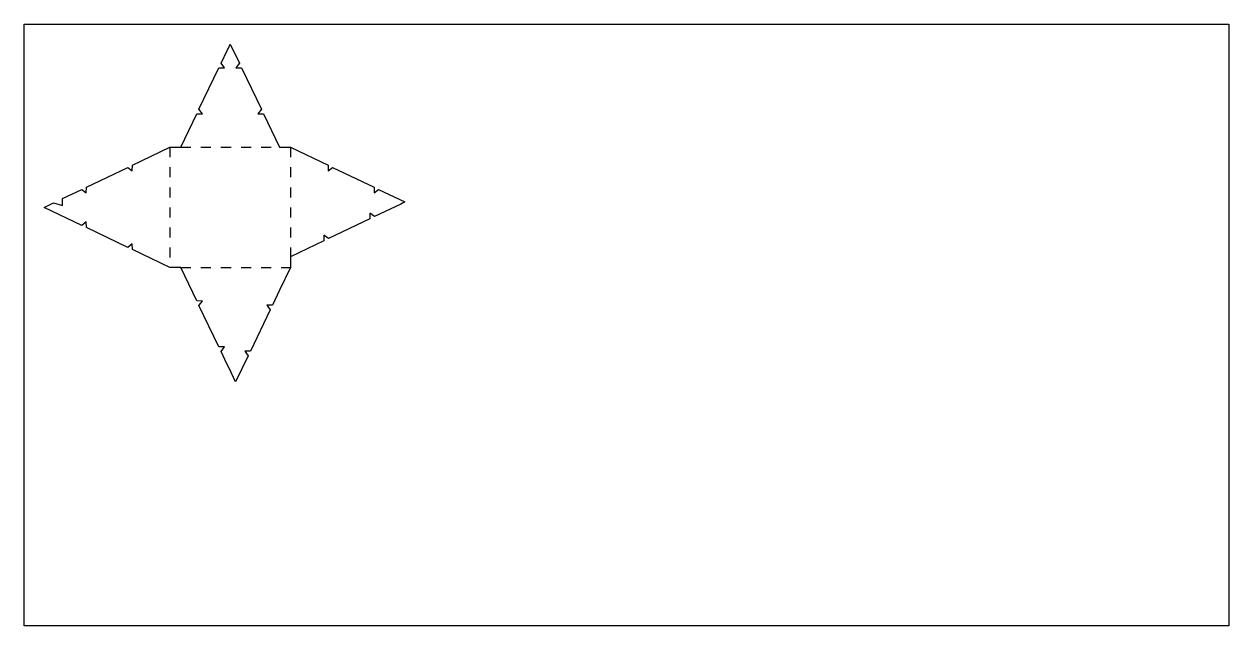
# Model space of a CAD drawing. Header units: metres. Extents: x 0 to 600, y 0 to 300.
import ezdxf

# ---------------------------------------------------------------- set-up
doc = ezdxf.new("R2010")
doc.units = ezdxf.units.M

msp = doc.modelspace()

# ---------------------------------------------------------------- linework, layer by layer
at = {"layer": '1'}
for p, q in [((101.270158, 287.118813), (101.726382, 288.071558)), ((101.726382, 288.071558), (102.64982, 290)), ((102.64982, 290), (107.226847, 280.44167)), ((98.072794, 280.441671), (101.270158, 287.118813)), ((87.102802, 257.532736), (96.975795, 278.150777)), ((96.975795, 278.150777), (99.815188, 278.199225)), ((99.815188, 278.199225), (98.072794, 280.441671)), ((107.226847, 280.44167), (105.484453, 278.199225)), ((105.484453, 278.199225), (108.323846, 278.150777)), ((108.323846, 278.150777), (118.196839, 257.532736)), ((78.045803, 238.618757), (86.005803, 255.241843)), ((86.005803, 255.241843), (88.845196, 255.29029)), ((88.845196, 255.29029), (87.102802, 257.532736)), ((118.196839, 257.532736), (116.454445, 255.29029)), ((116.454445, 255.29029), (119.293838, 255.241843)), ((119.293838, 255.241843), (127.253838, 238.618757)), ((53.924824, 229.652253), (72.64982, 238.618757)), ((72.64982, 238.618757), (78.045803, 238.618757)), ((127.253838, 238.618757), (132.64982, 238.618757)), ((132.64982, 238.618757), (151.374817, 229.652253)), ((31.01589, 218.682261), (51.633931, 228.555254)), ((51.633931, 228.555254), (53.876377, 226.81286)), ((53.876377, 226.81286), (53.924824, 229.652253)), ((151.374817, 229.652253), (151.423264, 226.81286)), ((151.423264, 226.81286), (153.66571, 228.555254)), ((153.66571, 228.555254), (174.283751, 218.682261)), ((19.166666, 213.008235), (28.724996, 217.585262)), ((28.724996, 217.585262), (30.967442, 215.842868)), ((30.967442, 215.842868), (31.01589, 218.682261)), ((174.283751, 218.682261), (174.332199, 215.842868)), ((174.332199, 215.842868), (176.574645, 217.585262)), ((176.574645, 217.585262), (189.665352, 211.316749)), ((10, 208.618757), (14.583334, 210.813497)), ((14.583334, 210.813497), (19.166666, 209.625262)), ((19.166666, 209.625262), (19.166666, 213.008235)), ((187.563441, 210.310244), (174.472733, 204.041731)), ((189.665352, 211.316749), (187.563441, 210.310244)), ((28.724996, 199.652253), (10, 208.618757)), ((172.230288, 205.784125), (172.18184, 202.944732)), ((174.472733, 204.041731), (172.230288, 205.784125)), ((30.967442, 201.394647), (28.724996, 199.652253)), ((31.01589, 198.555254), (30.967442, 201.394647)), ((51.633931, 188.682261), (31.01589, 198.555254)), ((172.18184, 202.944732), (151.563799, 193.071739)), ((149.321353, 194.814133), (149.272906, 191.97474)), ((151.563799, 193.071739), (149.321353, 194.814133)), ((53.876377, 190.424655), (51.633931, 188.682261)), ((53.924824, 187.585262), (53.876377, 190.424655)), ((72.64982, 178.618757), (53.924824, 187.585262)), ((149.272906, 191.97474), (132.64982, 184.01474)), ((132.64982, 184.01474), (132.64982, 178.618757)), ((78.045803, 178.618757), (72.64982, 178.618757)), ((86.005803, 161.995672), (78.045803, 178.618757)), ((132.64982, 178.618757), (127.253838, 167.350179)), ((127.253838, 167.350179), (123.683316, 159.893761)), ((88.845196, 161.947224), (86.005803, 161.995672)), ((87.102802, 159.704779), (88.845196, 161.947224)), ((96.975795, 139.086738), (87.102802, 159.704779)), ((122.586317, 157.602868), (112.713324, 136.984827)), ((123.683316, 159.893761), (120.843923, 159.845314)), ((120.843923, 159.845314), (122.586317, 157.602868)), ((99.815188, 139.03829), (96.975795, 139.086738)), ((98.072794, 136.795844), (99.815188, 139.03829)), ((101.020108, 130.640886), (98.072794, 136.795844)), ((111.616325, 134.693933), (105.347812, 121.603226)), ((112.713324, 136.984827), (109.873931, 136.936379)), ((109.873931, 136.936379), (111.616325, 134.693933)), ((102.0583, 128.472802), (101.020108, 130.640886)), ((105.347812, 121.603226), (102.0583, 128.472802))]:
    msp.add_line(p, q, dxfattribs=at)
at = {"layer": 'fold-line'}
for p, q in [((72.64982, 238.618757), (72.64982, 233.618757)), ((78.045803, 238.618757), (83.045803, 238.618757)), ((88.045803, 238.618757), (93.045803, 238.618757)), ((98.045803, 238.618757), (103.045803, 238.618757)), ((108.045803, 238.618757), (113.045803, 238.618757)), ((118.045803, 238.618757), (123.045803, 238.618757)), ((132.64982, 238.618757), (132.64982, 233.618757)), ((72.64982, 228.618757), (72.64982, 223.618757)), ((132.64982, 228.618757), (132.64982, 223.618757)), ((72.64982, 218.618757), (72.64982, 213.618757)), ((132.64982, 218.618757), (132.64982, 213.618757)), ((72.64982, 208.618757), (72.64982, 203.618757)), ((132.64982, 208.618757), (132.64982, 203.618757)), ((72.64982, 198.618757), (72.64982, 193.618757)), ((132.64982, 198.618757), (132.64982, 193.618757)), ((72.64982, 188.618757), (72.64982, 183.618757)), ((132.64982, 188.618757), (132.64982, 184.01474)), ((78.045803, 178.618757), (83.045803, 178.618757)), ((88.045803, 178.618757), (93.045803, 178.618757)), ((98.045803, 178.618757), (103.045803, 178.618757)), ((108.045803, 178.618757), (113.045803, 178.618757)), ((118.045803, 178.618757), (123.045803, 178.618757)), ((128.045803, 178.618757), (132.64982, 178.618757))]:
    msp.add_line(p, q, dxfattribs=at)
at = {"layer": 'sheet_boundary'}
for p, q in [((0, 300), (600, 300)), ((0, 0), (0, 300)), ((600, 300), (600, 0)), ((600, 0), (0, 0))]:
    msp.add_line(p, q, dxfattribs=at)

doc.saveas('drawing.dxf')
